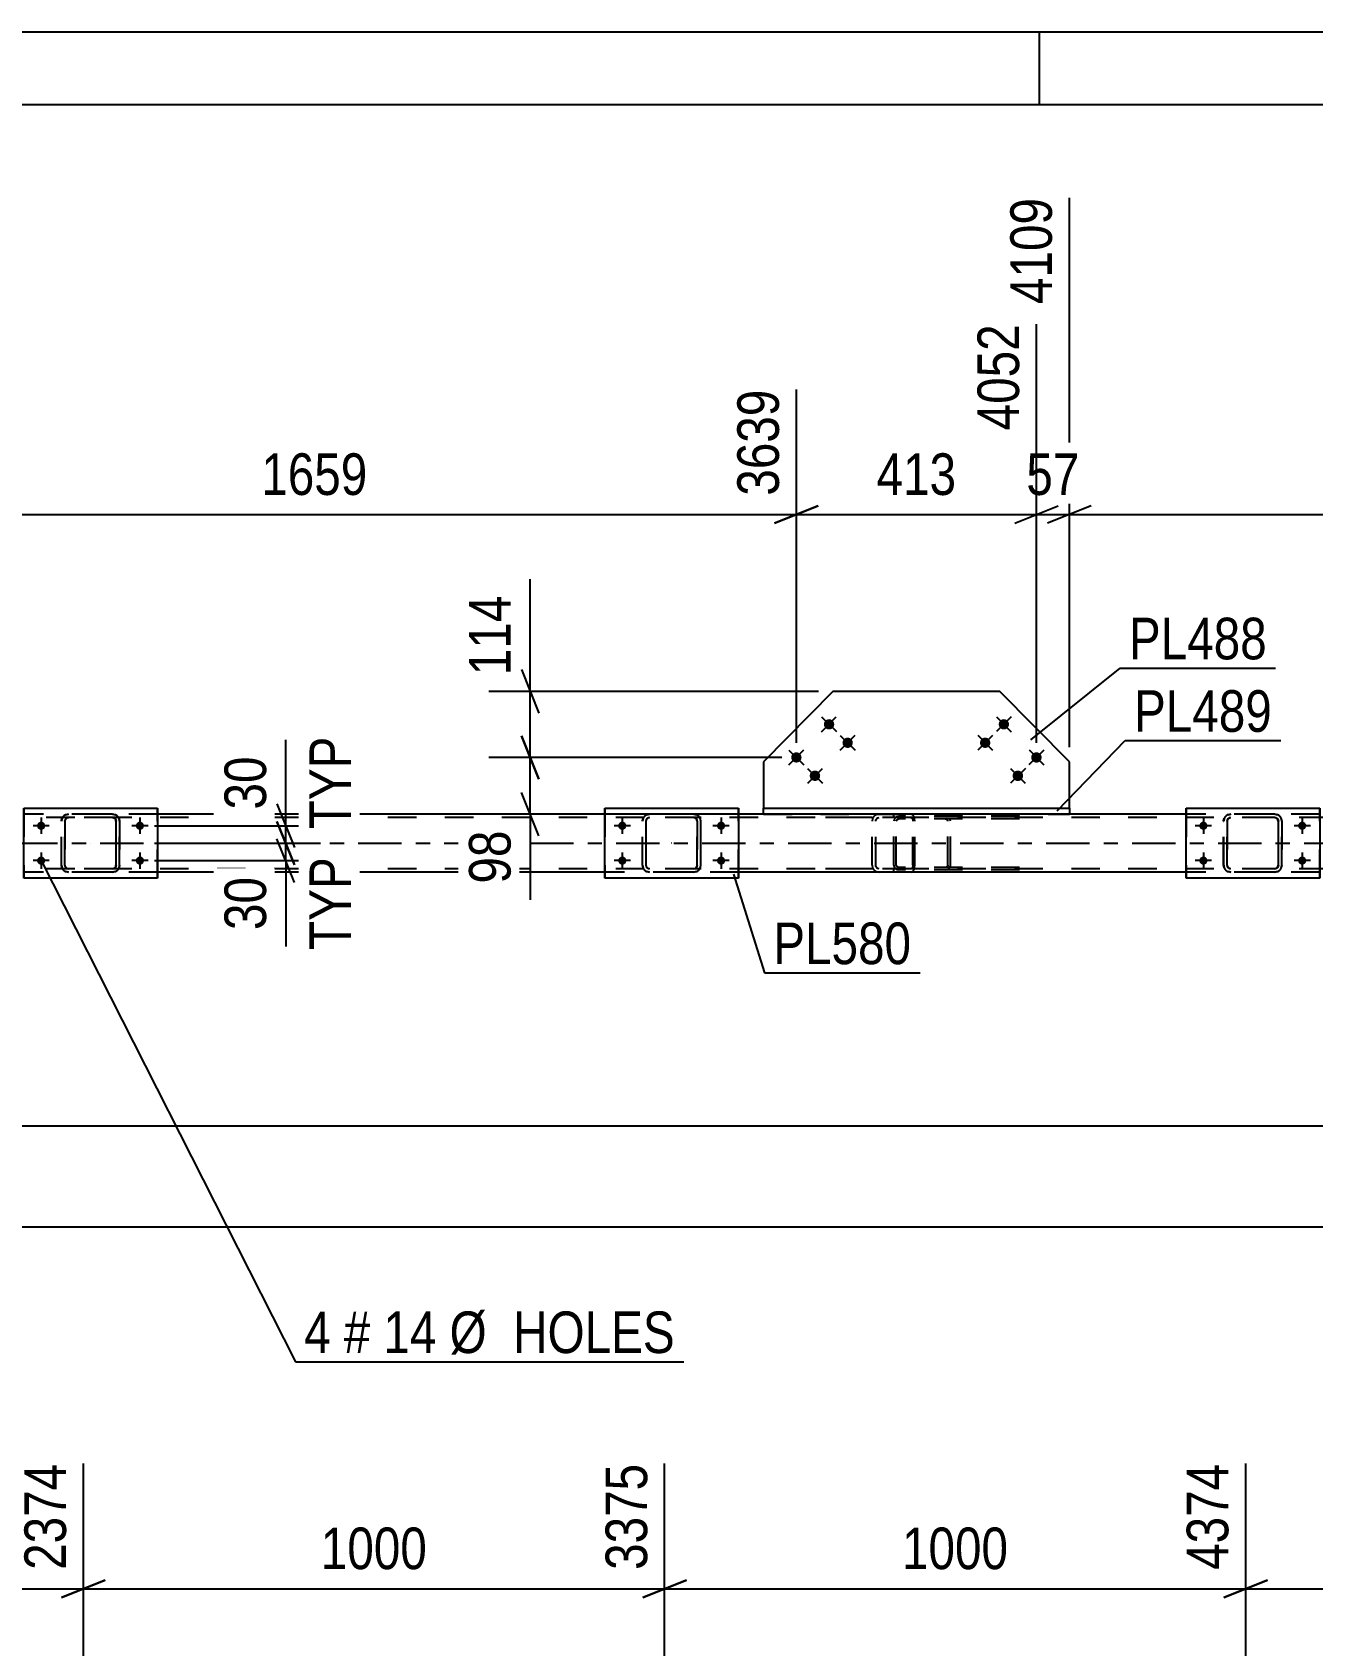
# Model space of a CAD drawing. Header units: millimetres. Extents: x 0 to 841, y 0 to 594.
# Drawn here: x 141.7 to 229.8, y 482.9 to 594 of the extents above; entities that cross this region are included whole.
import ezdxf

# ---------------------------------------------------------------- set-up
doc = ezdxf.new("R2010")
doc.units = ezdxf.units.MM
doc.linetypes.add('DXK_LINE_DOT2', pattern=[3.9198, 1.9599, -1.9599])
doc.linetypes.add('DXK_LINE_DOT3', pattern=[5.9187, 2.979, -0.9799, 0.9799, -0.9799])
doc.styles.add('Arial Narrow', font='ARIALN.TTF', dxfattribs={"height": 0.2})

# ---------------------------------------------------------------- blocks, each defined once
blk = doc.blocks.new('Unknown-570369486-1113')
at = {"color": 5, "linetype": 'Continuous'}
for p, q in [((841, 594), (0, 594)), ((211, 589), (211, 594)), ((836, 589), (5, 589))]:
    blk.add_line(p, q, dxfattribs=at)
blk = doc.blocks.new('Part-570369486-4470 - 4387')
at = {"color": 7, "linetype": 'DXK_LINE_DOT2'}
for p, q in [((183.97, 540.12), (184.15, 540.16)), ((184.16, 540.16), (183.97, 540.12)), ((183.97, 540.12), (183.97, 540.12)), ((187.2, 540.16), (184.15, 540.16)), ((187.19, 540.16), (187.38, 540.12)), ((187.38, 540.12), (187.2, 540.16)), ((183.67, 539.69), (183.71, 539.86)), ((183.67, 539.68), (183.67, 539.69)), ((183.67, 539.68), (183.68, 539.68)), ((183.67, 536.64), (183.67, 539.68)), ((183.71, 539.86), (183.68, 539.68)), ((183.68, 536.64), (183.68, 539.68)), ((183.93, 539.77), (183.91, 539.68)), ((183.92, 539.68), (183.91, 539.68)), ((183.91, 539.68), (183.91, 536.64)), ((183.92, 539.68), (183.94, 539.77)), ((183.92, 536.64), (183.92, 539.68)), ((183.98, 539.85), (183.93, 539.77)), ((183.94, 539.77), (183.99, 539.85)), ((184.06, 539.9), (183.98, 539.85)), ((183.99, 539.85), (184.07, 539.9)), ((184.15, 539.92), (184.06, 539.9)), ((184.07, 539.9), (184.16, 539.92)), ((187.2, 539.92), (184.15, 539.92)), ((187.28, 539.9), (187.19, 539.92)), ((187.2, 539.92), (187.29, 539.9)), ((187.28, 539.9), (187.29, 539.9)), ((187.36, 539.85), (187.28, 539.9)), ((187.29, 539.9), (187.37, 539.85)), ((187.41, 539.77), (187.36, 539.85)), ((187.37, 539.85), (187.42, 539.77)), ((187.43, 539.7), (187.41, 539.77)), ((187.42, 539.77), (187.44, 539.68)), ((187.43, 539.68), (187.43, 539.7)), ((187.44, 539.68), (187.43, 539.68)), ((187.43, 539.68), (187.43, 536.64)), ((187.44, 536.64), (187.44, 539.68)), ((187.64, 539.86), (187.67, 539.68)), ((187.68, 539.68), (187.64, 539.86)), ((187.68, 539.68), (187.67, 539.68)), ((187.67, 539.68), (187.67, 536.64)), ((187.68, 536.64), (187.68, 539.68)), ((183.68, 536.64), (183.67, 536.64)), ((183.71, 536.46), (183.67, 536.64)), ((183.68, 536.64), (183.71, 536.46)), ((183.91, 536.64), (183.92, 536.64)), ((183.91, 536.64), (183.93, 536.55)), ((183.94, 536.55), (183.92, 536.64)), ((187.41, 536.55), (187.43, 536.64)), ((187.44, 536.64), (187.42, 536.55)), ((187.43, 536.64), (187.44, 536.64)), ((187.67, 536.64), (187.64, 536.46)), ((187.64, 536.46), (187.68, 536.64)), ((187.67, 536.64), (187.68, 536.64)), ((183.93, 536.55), (183.98, 536.47)), ((183.99, 536.47), (183.94, 536.55)), ((183.97, 536.2), (183.97, 536.2)), ((184.15, 536.16), (183.97, 536.2)), ((183.97, 536.2), (184.16, 536.16)), ((183.98, 536.47), (184.06, 536.42)), ((184.07, 536.42), (183.99, 536.47)), ((184.06, 536.42), (184.15, 536.4)), ((184.16, 536.4), (184.07, 536.42)), ((187.2, 536.4), (184.15, 536.4)), ((187.2, 536.16), (184.15, 536.16)), ((187.19, 536.4), (187.28, 536.42)), ((187.38, 536.2), (187.19, 536.16)), ((187.29, 536.42), (187.2, 536.4)), ((187.2, 536.16), (187.38, 536.2)), ((187.28, 536.42), (187.36, 536.47)), ((187.28, 536.42), (187.29, 536.42)), ((187.37, 536.47), (187.29, 536.42)), ((187.36, 536.47), (187.41, 536.55)), ((187.42, 536.55), (187.37, 536.47))]:
    blk.add_line(p, q, dxfattribs=at)
at = {"color": 7, "linetype": 'DXK_LINE_DOT3'}
blk.add_line((185.68, 538.16), (185.67, 538.16), dxfattribs=at)
at = {"color": 7, "linetype": 'DXK_LINE_DOT2'}
for centre, start, end in [((184.15, 539.68), 112.5, 157.5), ((184.16, 539.68), 112.5, 157.5), ((187.19, 539.68), 22.5, 67.5), ((187.2, 539.68), 22.5, 67.5), ((184.15, 536.64), 202.5, 247.5), ((184.16, 536.64), 202.5, 247.5), ((187.19, 536.64), 292.5, 337.5), ((187.2, 536.64), 292.5, 337.5)]:
    blk.add_arc(centre, 0.48, start, end, dxfattribs=at)
blk = doc.blocks.new('Part-570369486-4406 - 4387')
at = {"color": 7, "linetype": 'DXK_LINE_DOT2'}
for p, q in [((150.28, 540.16), (141.08, 540.16)), ((190.28, 540.16), (181.08, 540.16)), ((213.05, 540.16), (192, 540.16)), ((230.28, 540.16), (221.08, 540.16)), ((760, 539.92), (93.08, 539.92)), ((760, 536.4), (93.08, 536.4)), ((150.28, 536.16), (141.08, 536.16)), ((190.28, 536.16), (181.08, 536.16)), ((230.28, 536.16), (221.08, 536.16))]:
    blk.add_line(p, q, dxfattribs=at)
at = {"color": 2, "linetype": 'Continuous'}
for p, q in [((181.08, 540.16), (150.28, 540.16)), ((192, 540.16), (190.28, 540.16)), ((221.08, 540.16), (213.05, 540.16)), ((181.08, 536.16), (150.28, 536.16)), ((221.08, 536.16), (190.28, 536.16))]:
    blk.add_line(p, q, dxfattribs=at)
at = {"color": 7, "linetype": 'DXK_LINE_DOT3'}
blk.add_line((93.08, 538.16), (760, 538.16), dxfattribs=at)
blk = doc.blocks.new('Part-570369486-4441 - 4387')
at = {"color": 2, "linetype": 'Continuous'}
for p, q in [((221.08, 535.76), (221.08, 540.56)), ((221.08, 540.56), (221.08, 540.56)), ((221.08, 540.56), (230.28, 540.56)), ((230.28, 540.56), (230.28, 535.76)), ((221.08, 535.76), (221.08, 535.76)), ((230.28, 535.76), (221.08, 535.76))]:
    blk.add_line(p, q, dxfattribs=at)
at = {"color": 7, "linetype": 'DXK_LINE_DOT2'}
for p, q in [((221.08, 540.56), (221.08, 535.76)), ((221.08, 540.56), (221.08, 540.56)), ((230.28, 535.76), (230.28, 540.56)), ((221.08, 535.76), (221.08, 535.76))]:
    blk.add_line(p, q, dxfattribs=at)
blk = doc.blocks.new('Part-570369486-4442 - 4387')
at = {"color": 7, "linetype": 'DXK_LINE_DOT2'}
for p, q in [((223.97, 540.12), (224.15, 540.16)), ((224.16, 540.16), (223.97, 540.12)), ((223.97, 540.12), (223.97, 540.12)), ((227.2, 540.16), (224.15, 540.16)), ((227.19, 540.16), (227.38, 540.12)), ((227.38, 540.12), (227.2, 540.16)), ((223.67, 539.69), (223.71, 539.86)), ((223.67, 539.68), (223.67, 539.69)), ((223.67, 539.68), (223.68, 539.68)), ((223.67, 536.64), (223.67, 539.68)), ((223.71, 539.86), (223.68, 539.68)), ((223.68, 536.64), (223.68, 539.68)), ((223.93, 539.77), (223.91, 539.68)), ((223.92, 539.68), (223.91, 539.68)), ((223.91, 539.68), (223.91, 536.64)), ((223.92, 539.68), (223.94, 539.77)), ((223.92, 536.64), (223.92, 539.68)), ((223.98, 539.85), (223.93, 539.77)), ((223.94, 539.77), (223.99, 539.85)), ((224.06, 539.9), (223.98, 539.85)), ((223.99, 539.85), (224.07, 539.9)), ((224.15, 539.92), (224.06, 539.9)), ((224.07, 539.9), (224.16, 539.92)), ((227.2, 539.92), (224.15, 539.92)), ((227.28, 539.9), (227.19, 539.92)), ((227.2, 539.92), (227.29, 539.9)), ((227.28, 539.9), (227.29, 539.9)), ((227.36, 539.85), (227.28, 539.9)), ((227.29, 539.9), (227.37, 539.85)), ((227.41, 539.77), (227.36, 539.85)), ((227.37, 539.85), (227.42, 539.77)), ((227.43, 539.7), (227.41, 539.77)), ((227.42, 539.77), (227.44, 539.68)), ((227.43, 539.68), (227.43, 539.7)), ((227.44, 539.68), (227.43, 539.68)), ((227.43, 539.68), (227.43, 536.64)), ((227.44, 536.64), (227.44, 539.68)), ((227.63, 539.86), (227.67, 539.68)), ((227.68, 539.68), (227.64, 539.86)), ((227.68, 539.68), (227.67, 539.68)), ((227.67, 539.68), (227.67, 536.64)), ((227.68, 536.64), (227.68, 539.68)), ((223.68, 536.64), (223.67, 536.64)), ((223.71, 536.46), (223.67, 536.64)), ((223.68, 536.64), (223.71, 536.46)), ((223.91, 536.64), (223.92, 536.64)), ((223.91, 536.64), (223.93, 536.55)), ((223.94, 536.55), (223.92, 536.64)), ((227.41, 536.55), (227.43, 536.64)), ((227.44, 536.64), (227.42, 536.55)), ((227.43, 536.64), (227.44, 536.64)), ((227.67, 536.64), (227.63, 536.46)), ((227.64, 536.46), (227.68, 536.64)), ((227.67, 536.64), (227.68, 536.64)), ((223.93, 536.55), (223.98, 536.47)), ((223.99, 536.47), (223.94, 536.55)), ((223.97, 536.2), (223.97, 536.2)), ((224.15, 536.16), (223.97, 536.2)), ((223.97, 536.2), (224.16, 536.16)), ((223.98, 536.47), (224.06, 536.42)), ((224.07, 536.42), (223.99, 536.47)), ((224.06, 536.42), (224.15, 536.4)), ((224.16, 536.4), (224.07, 536.42)), ((227.2, 536.4), (224.15, 536.4)), ((227.2, 536.16), (224.15, 536.16)), ((227.19, 536.4), (227.28, 536.42)), ((227.38, 536.2), (227.19, 536.16)), ((227.29, 536.42), (227.2, 536.4)), ((227.2, 536.16), (227.38, 536.2)), ((227.28, 536.42), (227.36, 536.47)), ((227.28, 536.42), (227.29, 536.42)), ((227.37, 536.47), (227.29, 536.42)), ((227.36, 536.47), (227.41, 536.55)), ((227.42, 536.55), (227.37, 536.47))]:
    blk.add_line(p, q, dxfattribs=at)
at = {"color": 7, "linetype": 'DXK_LINE_DOT3'}
blk.add_line((225.68, 538.16), (225.67, 538.16), dxfattribs=at)
at = {"color": 7, "linetype": 'DXK_LINE_DOT2'}
for centre, start, end in [((224.15, 539.68), 112.5, 157.5), ((224.16, 539.68), 112.5, 157.5), ((227.19, 539.68), 22.5, 67.5), ((227.2, 539.68), 22.5, 67.5), ((224.15, 536.64), 202.5, 247.5), ((224.16, 536.64), 202.5, 247.5), ((227.19, 536.64), 292.5, 337.5), ((227.2, 536.64), 292.5, 337.5)]:
    blk.add_arc(centre, 0.48, start, end, dxfattribs=at)
blk = doc.blocks.new('Part-570369486-4447 - 4387')
at = {"color": 2, "linetype": 'Continuous'}
for p, q in [((141.08, 535.76), (141.08, 540.56)), ((141.08, 540.56), (141.08, 540.56)), ((141.08, 540.56), (150.28, 540.56)), ((150.28, 540.56), (150.28, 535.76)), ((141.08, 535.76), (141.08, 535.76)), ((150.28, 535.76), (141.08, 535.76))]:
    blk.add_line(p, q, dxfattribs=at)
at = {"color": 7, "linetype": 'DXK_LINE_DOT2'}
for p, q in [((141.08, 540.56), (141.08, 535.76)), ((141.08, 540.56), (141.08, 540.56)), ((150.28, 535.76), (150.28, 540.56)), ((141.08, 535.76), (141.08, 535.76))]:
    blk.add_line(p, q, dxfattribs=at)
blk = doc.blocks.new('Part-570369486-4448 - 4387')
at = {"color": 7, "linetype": 'DXK_LINE_DOT2'}
for p, q in [((143.97, 540.12), (144.15, 540.16)), ((144.16, 540.16), (143.97, 540.12)), ((143.97, 540.12), (143.97, 540.12)), ((147.2, 540.16), (144.15, 540.16)), ((147.19, 540.16), (147.38, 540.12)), ((147.38, 540.12), (147.2, 540.16)), ((143.67, 539.68), (143.68, 539.7)), ((143.67, 539.68), (143.68, 539.68)), ((143.67, 536.64), (143.67, 539.68)), ((143.68, 539.7), (143.71, 539.86)), ((143.72, 539.86), (143.68, 539.68)), ((143.68, 536.64), (143.68, 539.68)), ((143.93, 539.77), (143.91, 539.68)), ((143.92, 539.68), (143.91, 539.68)), ((143.91, 539.68), (143.91, 536.64)), ((143.92, 539.68), (143.94, 539.77)), ((143.92, 536.64), (143.92, 539.68)), ((143.98, 539.85), (143.93, 539.77)), ((143.94, 539.77), (143.99, 539.85)), ((144.06, 539.9), (143.98, 539.85)), ((143.99, 539.85), (144.07, 539.9)), ((144.15, 539.92), (144.06, 539.9)), ((144.07, 539.9), (144.16, 539.92)), ((147.2, 539.92), (144.15, 539.92)), ((147.28, 539.9), (147.19, 539.92)), ((147.2, 539.92), (147.29, 539.9)), ((147.28, 539.9), (147.29, 539.9)), ((147.36, 539.85), (147.28, 539.9)), ((147.29, 539.9), (147.37, 539.85)), ((147.41, 539.77), (147.36, 539.85)), ((147.37, 539.85), (147.42, 539.77)), ((147.43, 539.71), (147.41, 539.77)), ((147.42, 539.77), (147.44, 539.68)), ((147.43, 539.68), (147.43, 539.71)), ((147.44, 539.68), (147.43, 539.68)), ((147.43, 539.68), (147.43, 536.64)), ((147.44, 536.64), (147.44, 539.68)), ((147.64, 539.86), (147.67, 539.68)), ((147.68, 539.68), (147.64, 539.86)), ((147.68, 539.68), (147.67, 539.68)), ((147.67, 539.68), (147.67, 536.64)), ((147.68, 536.64), (147.68, 539.68)), ((143.68, 536.64), (143.67, 536.64)), ((143.71, 536.46), (143.67, 536.64)), ((143.68, 536.64), (143.72, 536.46)), ((143.91, 536.64), (143.92, 536.64)), ((143.91, 536.64), (143.93, 536.55)), ((143.94, 536.55), (143.92, 536.64)), ((147.41, 536.55), (147.43, 536.64)), ((147.44, 536.64), (147.42, 536.55)), ((147.43, 536.64), (147.44, 536.64)), ((147.67, 536.64), (147.64, 536.46)), ((147.64, 536.46), (147.68, 536.64)), ((147.67, 536.64), (147.68, 536.64)), ((143.93, 536.55), (143.98, 536.47)), ((143.99, 536.47), (143.94, 536.55)), ((143.97, 536.2), (143.97, 536.2)), ((144.15, 536.16), (143.97, 536.2)), ((143.97, 536.2), (144.16, 536.16)), ((143.98, 536.47), (144.06, 536.42)), ((144.07, 536.42), (143.99, 536.47)), ((144.06, 536.42), (144.15, 536.4)), ((144.16, 536.4), (144.07, 536.42)), ((147.2, 536.4), (144.15, 536.4)), ((147.2, 536.16), (144.15, 536.16)), ((147.19, 536.4), (147.28, 536.42)), ((147.38, 536.2), (147.19, 536.16)), ((147.29, 536.42), (147.2, 536.4)), ((147.2, 536.16), (147.38, 536.2)), ((147.28, 536.42), (147.36, 536.47)), ((147.28, 536.42), (147.29, 536.42)), ((147.37, 536.47), (147.29, 536.42)), ((147.36, 536.47), (147.41, 536.55)), ((147.42, 536.55), (147.37, 536.47))]:
    blk.add_line(p, q, dxfattribs=at)
at = {"color": 7, "linetype": 'DXK_LINE_DOT3'}
blk.add_line((145.68, 538.16), (145.67, 538.16), dxfattribs=at)
at = {"color": 7, "linetype": 'DXK_LINE_DOT2'}
for centre, start, end in [((144.15, 539.68), 112.5, 157.5), ((144.16, 539.68), 112.5, 157.5), ((147.19, 539.68), 22.5, 67.5), ((147.2, 539.68), 22.5, 67.5), ((144.15, 536.64), 202.5, 247.5), ((144.16, 536.64), 202.5, 247.5), ((147.19, 536.64), 292.5, 337.5), ((147.2, 536.64), 292.5, 337.5)]:
    blk.add_arc(centre, 0.48, start, end, dxfattribs=at)
blk = doc.blocks.new('Part-570369486-4469 - 4387')
at = {"color": 2, "linetype": 'Continuous'}
for p, q in [((181.08, 535.76), (181.08, 540.56)), ((181.08, 540.56), (181.08, 540.56)), ((181.08, 540.56), (190.28, 540.56)), ((190.28, 540.56), (190.28, 535.76)), ((181.08, 535.76), (181.08, 535.76)), ((190.28, 535.76), (181.08, 535.76))]:
    blk.add_line(p, q, dxfattribs=at)
at = {"color": 7, "linetype": 'DXK_LINE_DOT2'}
for p, q in [((181.08, 540.56), (181.08, 535.76)), ((181.08, 540.56), (181.08, 540.56)), ((190.28, 535.76), (190.28, 540.56)), ((181.08, 535.76), (181.08, 535.76))]:
    blk.add_line(p, q, dxfattribs=at)
blk = doc.blocks.new('Part-570369486-4611 - 4387')
at = {"color": 2, "linetype": 'Continuous'}
for p, q in [((196.78, 548.61), (192, 543.77)), ((208.27, 548.61), (196.78, 548.61)), ((213.05, 543.77), (208.27, 548.61)), ((192, 543.77), (192, 540.56)), ((213.05, 540.56), (213.05, 543.77))]:
    blk.add_line(p, q, dxfattribs=at)
at = {"color": 7, "linetype": 'DXK_LINE_DOT2'}
blk.add_line((192, 540.56), (213.05, 540.56), dxfattribs=at)
blk = doc.blocks.new('Part-570369486-4713 - 4387')
at = {"color": 7, "linetype": 'DXK_LINE_DOT2'}
for p, q in [((202.15, 540.16), (195.6, 540.16)), ((199.97, 540.16), (199.78, 540.12)), ((200.97, 539.92), (200.97, 540.16)), ((202.25, 540.12), (202.15, 540.16)), ((202.34, 540.02), (202.25, 540.12)), ((202.4, 539.86), (202.34, 540.02)), ((202.15, 539.92), (195.6, 539.92)), ((199.5, 539.85), (199.47, 539.68)), ((199.47, 536.64), (199.47, 539.68)), ((199.51, 539.86), (199.5, 539.85)), ((199.72, 539.68), (199.74, 539.77)), ((199.72, 536.64), (199.72, 539.68)), ((199.74, 539.77), (199.79, 539.85)), ((199.79, 539.85), (199.87, 539.9)), ((199.87, 539.9), (199.97, 539.92)), ((202.15, 539.92), (202.2, 539.9)), ((202.2, 539.9), (202.24, 539.85)), ((202.24, 539.85), (202.27, 539.77)), ((202.27, 539.77), (202.28, 539.68)), ((202.28, 536.64), (202.28, 539.68)), ((202.42, 539.68), (202.4, 539.86)), ((202.42, 536.64), (202.42, 539.68)), ((199.47, 536.64), (199.51, 536.46)), ((199.74, 536.55), (199.72, 536.64)), ((202.28, 536.64), (202.27, 536.55)), ((202.4, 536.46), (202.42, 536.64)), ((202.15, 536.4), (195.6, 536.4)), ((202.15, 536.16), (195.6, 536.16)), ((199.79, 536.47), (199.74, 536.55)), ((199.78, 536.2), (199.97, 536.16)), ((199.87, 536.42), (199.79, 536.47)), ((199.97, 536.4), (199.87, 536.42)), ((200.97, 536.16), (200.97, 536.4)), ((202.2, 536.42), (202.15, 536.4)), ((202.15, 536.16), (202.25, 536.2)), ((202.24, 536.47), (202.2, 536.42)), ((202.27, 536.55), (202.24, 536.47)), ((202.25, 536.2), (202.34, 536.3)), ((202.34, 536.3), (202.4, 536.46))]:
    blk.add_line(p, q, dxfattribs=at)
for centre, start, end in [((199.96, 539.67), 111.1942, 156.1507), ((199.96, 536.66), 203.8493, 248.8058)]:
    blk.add_arc(centre, 0.492, start, end, dxfattribs=at)
blk = doc.blocks.new('Part-570369486-4561 - 4387')
at = {"color": 2, "linetype": 'Continuous'}
for p, q in [((192, 540.16), (192, 540.56)), ((192, 540.56), (213.05, 540.56)), ((192, 540.16), (192, 540.16)), ((213.05, 540.16), (192, 540.16)), ((213.05, 540.56), (213.05, 540.16)), ((213.05, 540.16), (213.05, 540.16))]:
    blk.add_line(p, q, dxfattribs=at)
at = {"color": 7, "linetype": 'DXK_LINE_DOT2'}
for p, q in [((192, 540.56), (213.05, 540.56)), ((192, 540.16), (213.05, 540.16))]:
    blk.add_line(p, q, dxfattribs=at)
blk = doc.blocks.new('Bolt-570369486-4588 - 4387')
at = {"linetype": 'Continuous'}
for points in [[(182, 539.36), (182, 539.42), (182.02, 539.47), (182.05, 539.52), (182.09, 539.57), (182.14, 539.6), (182.19, 539.63), (182.25, 539.64), (182.31, 539.64), (182.37, 539.63), (182.42, 539.6), (182.47, 539.57), (182.51, 539.52), (182.53, 539.47), (182.55, 539.42), (182.56, 539.36), (182.55, 539.3), (182.53, 539.25), (182.51, 539.19), (182.47, 539.15), (182.42, 539.12), (182.37, 539.09), (182.31, 539.08), (182.25, 539.08), (182.19, 539.09), (182.14, 539.12), (182.09, 539.15), (182.05, 539.19), (182.02, 539.25), (182, 539.3)], [(188.8, 539.36), (188.8, 539.42), (188.82, 539.47), (188.85, 539.52), (188.89, 539.57), (188.94, 539.6), (188.99, 539.63), (189.05, 539.64), (189.11, 539.64), (189.17, 539.63), (189.22, 539.6), (189.27, 539.57), (189.31, 539.52), (189.33, 539.47), (189.35, 539.42), (189.36, 539.36), (189.35, 539.3), (189.33, 539.25), (189.31, 539.19), (189.27, 539.15), (189.22, 539.12), (189.17, 539.09), (189.11, 539.08), (189.05, 539.08), (188.99, 539.09), (188.94, 539.12), (188.89, 539.15), (188.85, 539.19), (188.82, 539.25), (188.8, 539.3)], [(182, 536.96), (182, 537.02), (182.02, 537.07), (182.05, 537.12), (182.09, 537.17), (182.14, 537.2), (182.19, 537.23), (182.25, 537.24), (182.31, 537.24), (182.37, 537.23), (182.42, 537.2), (182.47, 537.17), (182.51, 537.12), (182.53, 537.07), (182.55, 537.02), (182.56, 536.96), (182.55, 536.9), (182.53, 536.85), (182.51, 536.79), (182.47, 536.75), (182.42, 536.72), (182.37, 536.69), (182.31, 536.68), (182.25, 536.68), (182.19, 536.69), (182.14, 536.72), (182.09, 536.75), (182.05, 536.79), (182.02, 536.85), (182, 536.9)], [(188.8, 536.96), (188.8, 537.02), (188.82, 537.07), (188.85, 537.12), (188.89, 537.17), (188.94, 537.2), (188.99, 537.23), (189.05, 537.24), (189.11, 537.24), (189.17, 537.23), (189.22, 537.2), (189.27, 537.17), (189.31, 537.12), (189.33, 537.07), (189.35, 537.02), (189.36, 536.96), (189.35, 536.9), (189.33, 536.85), (189.31, 536.79), (189.27, 536.75), (189.22, 536.72), (189.17, 536.69), (189.11, 536.68), (189.05, 536.68), (188.99, 536.69), (188.94, 536.72), (188.89, 536.75), (188.85, 536.79), (188.82, 536.85), (188.8, 536.9)]]:
    blk.add_hatch(color=1, dxfattribs=at).paths.add_polyline_path(points)
at = {"color": 1, "linetype": 'Continuous'}
for p, q in [((182.84, 539.36), (181.72, 539.36)), ((182.28, 539.92), (182.28, 538.8)), ((189.64, 539.36), (188.52, 539.36)), ((189.08, 539.92), (189.08, 538.8)), ((182.84, 536.96), (181.72, 536.96)), ((182.28, 537.52), (182.28, 536.4)), ((189.64, 536.96), (188.52, 536.96)), ((189.08, 537.52), (189.08, 536.4))]:
    blk.add_line(p, q, dxfattribs=at)
blk = doc.blocks.new('Bolt-570369486-4631 - 4387')
at = {"linetype": 'Continuous'}
for points in [[(196.76, 546.6, -1), (196.26, 546.09, -1)], [(194.51, 544.32, -1), (194.01, 543.81, -1)], [(198.04, 545.33, -1), (197.54, 544.82, -1)], [(195.79, 543.06, -1), (195.29, 542.54, -1)]]:
    blk.add_hatch(color=1, dxfattribs=at).paths.add_polyline_path(points)
at = {"color": 1, "linetype": 'Continuous'}
for p, q in [((196, 546.85), (197.02, 545.84)), ((196, 545.83), (197.01, 546.85)), ((197.28, 544.57), (198.3, 545.59)), ((197.28, 545.58), (198.3, 544.57)), ((193.75, 543.55), (194.77, 544.58)), ((193.75, 544.57), (194.77, 543.56)), ((195.03, 543.31), (196.05, 542.29)), ((195.04, 542.29), (196.05, 543.31))]:
    blk.add_line(p, q, dxfattribs=at)
blk = doc.blocks.new('Bolt-570369486-4632 - 4387')
at = {"linetype": 'Continuous'}
for points in [[(142, 539.36), (142, 539.42), (142.02, 539.47), (142.05, 539.52), (142.09, 539.57), (142.14, 539.6), (142.19, 539.63), (142.25, 539.64), (142.31, 539.64), (142.37, 539.63), (142.42, 539.6), (142.47, 539.57), (142.51, 539.52), (142.53, 539.47), (142.55, 539.42), (142.56, 539.36), (142.55, 539.3), (142.53, 539.25), (142.51, 539.19), (142.47, 539.15), (142.42, 539.12), (142.37, 539.09), (142.31, 539.08), (142.25, 539.08), (142.19, 539.09), (142.14, 539.12), (142.09, 539.15), (142.05, 539.19), (142.02, 539.25), (142, 539.3)], [(148.8, 539.36), (148.8, 539.42), (148.82, 539.47), (148.85, 539.52), (148.89, 539.57), (148.94, 539.6), (148.99, 539.63), (149.05, 539.64), (149.11, 539.64), (149.17, 539.63), (149.22, 539.6), (149.27, 539.57), (149.31, 539.52), (149.33, 539.47), (149.35, 539.42), (149.36, 539.36), (149.35, 539.3), (149.33, 539.25), (149.31, 539.19), (149.27, 539.15), (149.22, 539.12), (149.17, 539.09), (149.11, 539.08), (149.05, 539.08), (148.99, 539.09), (148.94, 539.12), (148.89, 539.15), (148.85, 539.19), (148.82, 539.25), (148.8, 539.3)], [(142, 536.96), (142, 537.02), (142.02, 537.07), (142.05, 537.12), (142.09, 537.17), (142.14, 537.2), (142.19, 537.23), (142.25, 537.24), (142.31, 537.24), (142.37, 537.23), (142.42, 537.2), (142.47, 537.17), (142.51, 537.12), (142.53, 537.07), (142.55, 537.02), (142.56, 536.96), (142.55, 536.9), (142.53, 536.85), (142.51, 536.79), (142.47, 536.75), (142.42, 536.72), (142.37, 536.69), (142.31, 536.68), (142.25, 536.68), (142.19, 536.69), (142.14, 536.72), (142.09, 536.75), (142.05, 536.79), (142.02, 536.85), (142, 536.9)], [(148.8, 536.96), (148.8, 537.02), (148.82, 537.07), (148.85, 537.12), (148.89, 537.17), (148.94, 537.2), (148.99, 537.23), (149.05, 537.24), (149.11, 537.24), (149.17, 537.23), (149.22, 537.2), (149.27, 537.17), (149.31, 537.12), (149.33, 537.07), (149.35, 537.02), (149.36, 536.96), (149.35, 536.9), (149.33, 536.85), (149.31, 536.79), (149.27, 536.75), (149.22, 536.72), (149.17, 536.69), (149.11, 536.68), (149.05, 536.68), (148.99, 536.69), (148.94, 536.72), (148.89, 536.75), (148.85, 536.79), (148.82, 536.85), (148.8, 536.9)]]:
    blk.add_hatch(color=1, dxfattribs=at).paths.add_polyline_path(points)
at = {"color": 1, "linetype": 'Continuous'}
for p, q in [((142.84, 539.36), (141.72, 539.36)), ((142.28, 539.92), (142.28, 538.8)), ((149.64, 539.36), (148.52, 539.36)), ((149.08, 539.92), (149.08, 538.8)), ((142.84, 536.96), (141.72, 536.96)), ((142.28, 537.52), (142.28, 536.4)), ((149.64, 536.96), (148.52, 536.96)), ((149.08, 537.52), (149.08, 536.4))]:
    blk.add_line(p, q, dxfattribs=at)
blk = doc.blocks.new('Bolt-570369486-4656 - 4387')
at = {"linetype": 'Continuous'}
for points in [[(208.79, 546.09, -1), (208.29, 546.6, -1)], [(207.51, 544.82, -1), (207, 545.33, -1)], [(211.04, 543.81, -1), (210.53, 544.32, -1)], [(209.76, 542.54, -1), (209.25, 543.06, -1)]]:
    blk.add_hatch(color=1, dxfattribs=at).paths.add_polyline_path(points)
at = {"color": 1, "linetype": 'Continuous'}
for p, q in [((209.05, 546.85), (208.03, 545.84)), ((208.03, 546.85), (209.04, 545.83)), ((206.75, 545.59), (207.76, 544.57)), ((207.77, 545.58), (206.75, 544.57)), ((211.3, 544.57), (210.27, 543.56)), ((210.28, 544.58), (211.29, 543.55)), ((210.02, 543.31), (208.99, 542.29)), ((209, 543.31), (210.01, 542.29))]:
    blk.add_line(p, q, dxfattribs=at)
blk = doc.blocks.new('Bolt-570369486-4657 - 4387')
at = {"linetype": 'Continuous'}
for points in [[(222, 539.36), (222, 539.42), (222.02, 539.47), (222.05, 539.52), (222.09, 539.57), (222.14, 539.6), (222.19, 539.63), (222.25, 539.64), (222.31, 539.64), (222.36, 539.63), (222.42, 539.6), (222.47, 539.57), (222.5, 539.52), (222.53, 539.47), (222.55, 539.42), (222.56, 539.36), (222.55, 539.3), (222.53, 539.25), (222.5, 539.19), (222.47, 539.15), (222.42, 539.12), (222.36, 539.09), (222.31, 539.08), (222.25, 539.08), (222.19, 539.09), (222.14, 539.12), (222.09, 539.15), (222.05, 539.19), (222.02, 539.25), (222, 539.3)], [(228.8, 539.36), (228.8, 539.42), (228.82, 539.47), (228.85, 539.52), (228.89, 539.57), (228.94, 539.6), (228.99, 539.63), (229.05, 539.64), (229.11, 539.64), (229.16, 539.63), (229.22, 539.6), (229.27, 539.57), (229.3, 539.52), (229.33, 539.47), (229.35, 539.42), (229.36, 539.36), (229.35, 539.3), (229.33, 539.25), (229.3, 539.19), (229.27, 539.15), (229.22, 539.12), (229.16, 539.09), (229.11, 539.08), (229.05, 539.08), (228.99, 539.09), (228.94, 539.12), (228.89, 539.15), (228.85, 539.19), (228.82, 539.25), (228.8, 539.3)], [(222, 536.96), (222, 537.02), (222.02, 537.07), (222.05, 537.12), (222.09, 537.17), (222.14, 537.2), (222.19, 537.23), (222.25, 537.24), (222.31, 537.24), (222.36, 537.23), (222.42, 537.2), (222.47, 537.17), (222.5, 537.12), (222.53, 537.07), (222.55, 537.02), (222.56, 536.96), (222.55, 536.9), (222.53, 536.85), (222.5, 536.79), (222.47, 536.75), (222.42, 536.72), (222.36, 536.69), (222.31, 536.68), (222.25, 536.68), (222.19, 536.69), (222.14, 536.72), (222.09, 536.75), (222.05, 536.79), (222.02, 536.85), (222, 536.9)], [(228.8, 536.96), (228.8, 537.02), (228.82, 537.07), (228.85, 537.12), (228.89, 537.17), (228.94, 537.2), (228.99, 537.23), (229.05, 537.24), (229.11, 537.24), (229.16, 537.23), (229.22, 537.2), (229.27, 537.17), (229.3, 537.12), (229.33, 537.07), (229.35, 537.02), (229.36, 536.96), (229.35, 536.9), (229.33, 536.85), (229.3, 536.79), (229.27, 536.75), (229.22, 536.72), (229.16, 536.69), (229.11, 536.68), (229.05, 536.68), (228.99, 536.69), (228.94, 536.72), (228.89, 536.75), (228.85, 536.79), (228.82, 536.85), (228.8, 536.9)]]:
    blk.add_hatch(color=1, dxfattribs=at).paths.add_polyline_path(points)
at = {"color": 1, "linetype": 'Continuous'}
for p, q in [((222.84, 539.36), (221.72, 539.36)), ((222.28, 539.92), (222.28, 538.8)), ((229.64, 539.36), (228.52, 539.36)), ((229.08, 539.92), (229.08, 538.8)), ((222.84, 536.96), (221.72, 536.96)), ((222.28, 537.52), (222.28, 536.4)), ((229.64, 536.96), (228.52, 536.96)), ((229.08, 537.52), (229.08, 536.4))]:
    blk.add_line(p, q, dxfattribs=at)
blk = doc.blocks.new('Part-570369486-4712 - 4387')
at = {"color": 7, "linetype": 'DXK_LINE_DOT2'}
for p, q in [((201.31, 539.99), (201.18, 539.97)), ((209.62, 539.99), (201.31, 539.99)), ((204.65, 539.97), (204.52, 539.99)), ((200.99, 539.77), (200.97, 539.67)), ((200.97, 536.65), (200.97, 539.67)), ((200.99, 539.79), (200.99, 539.77)), ((201.14, 539.68), (201.15, 539.73)), ((201.14, 539.67), (201.14, 539.68)), ((201.14, 536.65), (201.14, 539.67)), ((201.15, 539.73), (201.19, 539.78)), ((201.19, 539.78), (201.24, 539.82)), ((201.24, 539.82), (201.31, 539.83)), ((209.62, 539.83), (201.31, 539.83)), ((204.52, 539.83), (204.59, 539.82)), ((204.59, 539.82), (204.64, 539.78)), ((204.64, 539.78), (204.68, 539.73)), ((204.69, 539.68), (204.68, 539.73)), ((204.69, 539.67), (204.69, 539.68)), ((204.69, 536.65), (204.69, 539.67)), ((204.84, 539.77), (204.84, 539.79)), ((204.86, 539.67), (204.84, 539.77)), ((204.86, 536.65), (204.86, 539.67)), ((200.97, 536.65), (200.99, 536.53)), ((201.15, 536.59), (201.14, 536.65)), ((204.69, 536.65), (204.68, 536.59)), ((204.84, 536.53), (204.86, 536.65)), ((201.19, 536.54), (201.15, 536.59)), ((201.18, 536.35), (201.31, 536.33)), ((201.24, 536.5), (201.19, 536.54)), ((201.31, 536.49), (201.24, 536.5)), ((209.62, 536.49), (201.31, 536.49)), ((209.62, 536.33), (201.31, 536.33)), ((204.59, 536.5), (204.52, 536.49)), ((204.52, 536.33), (204.65, 536.35)), ((204.64, 536.54), (204.59, 536.5)), ((204.68, 536.59), (204.64, 536.54))]:
    blk.add_line(p, q, dxfattribs=at)
for centre, start, end in [((201.3, 539.66), 110.7583, 155.68), ((201.3, 536.66), 204.32, 249.2417), ((204.54, 536.66), 290.7583, 335.68)]:
    blk.add_arc(centre, 0.331, start, end, dxfattribs=at)
blk = doc.blocks.new('StraightDimension-570369486-12098 - 4387')
at = {"color": 7, "linetype": 'Continuous'}
for p, q in [((127.91, 541.56), (127.91, 582.61)), ((194.26, 545.06), (194.26, 569.41)), ((129.41, 561.39), (126.41, 560.19)), ((192.76, 560.19), (195.76, 561.39)), ((127.91, 560.79), (194.26, 560.79))]:
    blk.add_line(p, q, dxfattribs=at)
at = {"color": 0}
blk.add_wipeout([(165.34, 561.54), (165.34, 565.74), (156.83, 565.74), (156.83, 561.54)], dxfattribs=at)
at = {"color": 3, "style": 'Arial Narrow'}
blk.add_text('1659', height=2.863, dxfattribs=at).set_placement((157.43, 562.14))
at = {"color": 0, "linetype": 'Continuous'}
blk.add_wipeout([(193.66, 570.01), (189.46, 570.01), (189.46, 561.49), (193.66, 561.49)], dxfattribs=at)
at = {"color": 3, "linetype": 'Continuous', "style": 'Arial Narrow'}
blk.add_text('3639', height=2.863, rotation=90.0002, dxfattribs=at).set_placement((193.06, 562.09))
blk = doc.blocks.new('StraightDimension-570369486-5651 - 4387')
at = {"color": 7, "linetype": 'Continuous'}
blk.add_line((62.76, 511.75), (760.64, 511.75), dxfattribs=at)
blk = doc.blocks.new('StraightDimension-570369486-5148 - 4387')
at = {"color": 7, "linetype": 'Continuous'}
blk.add_line((63.4, 518.7), (760, 518.7), dxfattribs=at)
blk = doc.blocks.new('StraightDimension-570369486-27193 - 4387')
at = {"color": 7, "linetype": 'Continuous'}
for p, q in [((158.51, 539.66), (159.71, 536.66)), ((150.08, 538.16), (161.51, 538.16)), ((159.71, 535.46), (158.51, 538.46)), ((159.11, 536.96), (159.11, 538.16)), ((150.08, 536.96), (161.51, 536.96)), ((159.11, 536.96), (159.11, 531.05)), ((159.11, 536.96), (159.11, 531.05))]:
    blk.add_line(p, q, dxfattribs=at)
at = {"color": 0, "linetype": 'Continuous'}
blk.add_wipeout([(164.21, 537.8), (160.01, 537.8), (160.01, 530.21), (164.21, 530.21)], dxfattribs=at)
at = {"color": 0}
blk.add_wipeout([(158.36, 536.43), (154.16, 536.43), (154.16, 531.58), (158.36, 531.58)], dxfattribs=at)
at = {"color": 3, "linetype": 'Continuous', "style": 'Arial Narrow'}
blk.add_text('TYP', height=2.863, rotation=90.0002, dxfattribs=at).set_placement((163.61, 530.81))
at = {"color": 3, "style": 'Arial Narrow'}
blk.add_text('30', height=2.863, rotation=90.0002, dxfattribs=at).set_placement((157.76, 532.18))
blk = doc.blocks.new('StraightDimension-570369486-12095 - 4387')
at = {"color": 7, "linetype": 'Continuous'}
for p, q in [((213.05, 544.77), (213.05, 582.61)), ((279.39, 545.06), (279.39, 569.41)), ((214.55, 561.39), (211.55, 560.19)), ((277.89, 560.19), (280.89, 561.39)), ((213.05, 560.79), (279.39, 560.79))]:
    blk.add_line(p, q, dxfattribs=at)
at = {"color": 0}
blk.add_wipeout([(250.48, 561.54), (250.48, 565.74), (241.96, 565.74), (241.96, 561.54)], dxfattribs=at)
at = {"color": 3, "style": 'Arial Narrow'}
blk.add_text('1659', height=2.863, dxfattribs=at).set_placement((242.56, 562.14))
at = {"color": 0, "linetype": 'Continuous'}
blk.add_wipeout([(278.79, 570.01), (274.59, 570.01), (274.59, 561.49), (278.79, 561.49)], dxfattribs=at)
at = {"color": 3, "linetype": 'Continuous', "style": 'Arial Narrow'}
blk.add_text('5767', height=2.863, rotation=90.0002, dxfattribs=at).set_placement((278.19, 562.09))
blk = doc.blocks.new('StraightDimension-570369486-12096 - 4387')
at = {"color": 7, "linetype": 'Continuous'}
for p, q in [((213.05, 544.77), (213.05, 582.61)), ((210.79, 545.06), (210.79, 573.91)), ((209.29, 560.19), (212.29, 561.39)), ((214.55, 561.39), (211.55, 560.19)), ((210.79, 560.79), (213.05, 560.79))]:
    blk.add_line(p, q, dxfattribs=at)
at = {"color": 0, "linetype": 'Continuous'}
blk.add_wipeout([(212.45, 583.21), (208.25, 583.21), (208.25, 574.69), (212.45, 574.69)], dxfattribs=at)
at = {"color": 3, "linetype": 'Continuous', "style": 'Arial Narrow'}
blk.add_text('4109', height=2.863, rotation=90.0002, dxfattribs=at).set_placement((211.85, 575.29))
at = {"color": 0}
blk.add_wipeout([(214.34, 561.54), (214.34, 565.74), (209.49, 565.74), (209.49, 561.54)], dxfattribs=at)
at = {"color": 3, "style": 'Arial Narrow'}
blk.add_text('57', height=2.863, dxfattribs=at).set_placement((210.09, 562.14))
blk = doc.blocks.new('StraightDimension-570369486-12097 - 4387')
at = {"color": 7, "linetype": 'Continuous'}
for p, q in [((210.79, 545.06), (210.79, 573.91)), ((194.26, 545.06), (194.26, 569.41)), ((195.76, 561.39), (192.76, 560.19)), ((209.29, 560.19), (212.29, 561.39)), ((194.26, 560.79), (210.79, 560.79))]:
    blk.add_line(p, q, dxfattribs=at)
at = {"color": 0}
blk.add_wipeout([(205.87, 561.54), (205.87, 565.74), (199.18, 565.74), (199.18, 561.54)], dxfattribs=at)
at = {"color": 3, "style": 'Arial Narrow'}
blk.add_text('413', height=2.863, dxfattribs=at).set_placement((199.78, 562.14))
at = {"color": 0, "linetype": 'Continuous'}
blk.add_wipeout([(210.19, 574.51), (205.99, 574.51), (205.99, 565.99), (210.19, 565.99)], dxfattribs=at)
at = {"color": 3, "linetype": 'Continuous', "style": 'Arial Narrow'}
blk.add_text('4052', height=2.863, rotation=90.0002, dxfattribs=at).set_placement((209.59, 566.59))
blk = doc.blocks.new('StraightDimension-570369486-27192 - 4387')
at = {"color": 7, "linetype": 'Continuous'}
for p, q in [((159.11, 539.36), (159.11, 545.27)), ((159.11, 539.36), (159.11, 545.27)), ((158.51, 540.86), (159.71, 537.86)), ((150.08, 539.36), (161.51, 539.36)), ((159.71, 536.66), (158.51, 539.66)), ((159.11, 538.16), (159.11, 539.36)), ((150.08, 538.16), (161.51, 538.16))]:
    blk.add_line(p, q, dxfattribs=at)
at = {"color": 0, "linetype": 'Continuous'}
blk.add_wipeout([(164.21, 546.11), (160.01, 546.11), (160.01, 538.52), (164.21, 538.52)], dxfattribs=at)
at = {"color": 0}
blk.add_wipeout([(158.36, 544.74), (154.16, 544.74), (154.16, 539.88), (158.36, 539.88)], dxfattribs=at)
at = {"color": 3, "linetype": 'Continuous', "style": 'Arial Narrow'}
blk.add_text('TYP', height=2.863, rotation=90.0002, dxfattribs=at).set_placement((163.61, 539.12))
at = {"color": 3, "style": 'Arial Narrow'}
blk.add_text('30', height=2.863, rotation=90.0002, dxfattribs=at).set_placement((157.76, 540.48))
blk = doc.blocks.new('StraightDimension-570369486-32967 - 4387')
at = {"color": 7, "linetype": 'Continuous'}
for p, q in [((175.94, 548.61), (175.94, 556.34)), ((175.94, 548.61), (175.94, 556.34)), ((175.34, 550.11), (176.54, 547.11)), ((195.78, 548.61), (173.09, 548.61)), ((175.94, 544.06), (175.94, 548.61)), ((176.54, 542.56), (175.34, 545.56)), ((193.26, 544.06), (173.09, 544.06))]:
    blk.add_line(p, q, dxfattribs=at)
at = {"color": 0}
blk.add_wipeout([(175.19, 555.82), (170.99, 555.82), (170.99, 549.13), (175.19, 549.13)], dxfattribs=at)
at = {"color": 3, "style": 'Arial Narrow'}
blk.add_text('114', height=2.863, rotation=90.0002, dxfattribs=at).set_placement((174.59, 549.73))
blk = doc.blocks.new('StraightDimension-570369486-32968 - 4387')
at = {"color": 7, "linetype": 'Continuous'}
for p, q in [((175.34, 545.56), (176.54, 542.56)), ((193.26, 544.06), (173.09, 544.06)), ((175.94, 540.16), (175.94, 544.06)), ((176.54, 538.66), (175.34, 541.66)), ((191, 540.16), (173.09, 540.16)), ((175.94, 540.16), (175.94, 534.25)), ((175.94, 540.16), (175.94, 534.25))]:
    blk.add_line(p, q, dxfattribs=at)
at = {"color": 0}
blk.add_wipeout([(175.19, 539.64), (170.99, 539.64), (170.99, 534.78), (175.19, 534.78)], dxfattribs=at)
at = {"color": 3, "style": 'Arial Narrow'}
blk.add_text('98', height=2.863, rotation=90.0002, dxfattribs=at).set_placement((174.59, 535.38))
blk = doc.blocks.new('StraightDimension-570369486-32331 - 1691')
at = {"color": 7, "linetype": 'Continuous'}
for p, q in [((225.19, 440.37), (225.19, 495.44)), ((265.19, 440.36), (265.19, 495.44)), ((226.69, 487.42), (223.69, 486.22)), ((225.19, 486.82), (265.19, 486.82)), ((263.69, 486.22), (266.69, 487.42))]:
    blk.add_line(p, q, dxfattribs=at)
at = {"color": 0}
blk.add_wipeout([(249.44, 487.57), (249.44, 491.77), (240.93, 491.77), (240.93, 487.57)], dxfattribs=at)
at = {"color": 3, "style": 'Arial Narrow'}
blk.add_text('1000', height=2.863, dxfattribs=at).set_placement((241.53, 488.17))
at = {"color": 0, "linetype": 'Continuous'}
blk.add_wipeout([(264.59, 496.04), (260.39, 496.04), (260.39, 487.52), (264.59, 487.52)], dxfattribs=at)
at = {"color": 3, "linetype": 'Continuous', "style": 'Arial Narrow'}
blk.add_text('5374', height=2.863, rotation=90.0002, dxfattribs=at).set_placement((263.99, 488.12))
blk = doc.blocks.new('StraightDimension-570369486-32332 - 1691')
at = {"color": 7, "linetype": 'Continuous'}
for p, q in [((185.19, 447.35), (185.19, 495.44)), ((225.19, 440.37), (225.19, 495.44)), ((186.69, 487.42), (183.69, 486.22)), ((185.19, 486.82), (225.19, 486.82)), ((223.69, 486.22), (226.69, 487.42))]:
    blk.add_line(p, q, dxfattribs=at)
at = {"color": 0}
blk.add_wipeout([(209.45, 487.57), (209.45, 491.77), (200.93, 491.77), (200.93, 487.57)], dxfattribs=at)
at = {"color": 3, "style": 'Arial Narrow'}
blk.add_text('1000', height=2.863, dxfattribs=at).set_placement((201.53, 488.17))
at = {"color": 0, "linetype": 'Continuous'}
blk.add_wipeout([(224.59, 496.04), (220.39, 496.04), (220.39, 487.52), (224.59, 487.52)], dxfattribs=at)
at = {"color": 3, "linetype": 'Continuous', "style": 'Arial Narrow'}
blk.add_text('4374', height=2.863, rotation=90.0002, dxfattribs=at).set_placement((223.99, 488.12))
blk = doc.blocks.new('StraightDimension-570369486-32333 - 1691')
at = {"color": 7, "linetype": 'Continuous'}
for p, q in [((145.19, 440.37), (145.19, 495.44)), ((185.19, 447.35), (185.19, 495.44)), ((146.69, 487.42), (143.69, 486.22)), ((145.19, 486.82), (185.19, 486.82)), ((183.69, 486.22), (186.69, 487.42))]:
    blk.add_line(p, q, dxfattribs=at)
at = {"color": 0}
blk.add_wipeout([(169.45, 487.57), (169.45, 491.77), (160.93, 491.77), (160.93, 487.57)], dxfattribs=at)
at = {"color": 3, "style": 'Arial Narrow'}
blk.add_text('1000', height=2.863, dxfattribs=at).set_placement((161.53, 488.17))
at = {"color": 0, "linetype": 'Continuous'}
blk.add_wipeout([(184.59, 496.04), (180.39, 496.04), (180.39, 487.52), (184.59, 487.52)], dxfattribs=at)
at = {"color": 3, "linetype": 'Continuous', "style": 'Arial Narrow'}
blk.add_text('3375', height=2.863, rotation=90.0002, dxfattribs=at).set_placement((183.99, 488.12))
blk = doc.blocks.new('StraightDimension-570369486-32334 - 1691')
at = {"color": 7, "linetype": 'Continuous'}
for p, q in [((105.19, 447.35), (105.19, 495.44)), ((145.19, 440.37), (145.19, 495.44)), ((106.69, 487.42), (103.69, 486.22)), ((105.19, 486.82), (145.19, 486.82)), ((143.69, 486.22), (146.69, 487.42))]:
    blk.add_line(p, q, dxfattribs=at)
at = {"color": 0}
blk.add_wipeout([(129.45, 487.57), (129.45, 491.77), (120.93, 491.77), (120.93, 487.57)], dxfattribs=at)
at = {"color": 3, "style": 'Arial Narrow'}
blk.add_text('1000', height=2.863, dxfattribs=at).set_placement((121.53, 488.17))
at = {"color": 0, "linetype": 'Continuous'}
blk.add_wipeout([(144.59, 496.04), (140.39, 496.04), (140.39, 487.52), (144.59, 487.52)], dxfattribs=at)
at = {"color": 3, "linetype": 'Continuous', "style": 'Arial Narrow'}
blk.add_text('2374', height=2.863, rotation=90.0002, dxfattribs=at).set_placement((143.99, 488.12))
blk = doc.blocks.new('Mark-570369486-4465 - 4387')
at = {"color": 30, "linetype": 'Continuous'}
for p, q in [((189.93, 536.02), (192.07, 529.23)), ((192.07, 529.23), (202.78, 529.23))]:
    blk.add_line(p, q, dxfattribs=at)
at = {"color": 0}
blk.add_wipeout([(202.18, 529.83), (202.18, 532.83), (192.67, 532.83), (192.67, 529.83)], dxfattribs=at)
blk.add_wipeout([(202.18, 529.83), (202.18, 532.83), (192.67, 532.83), (192.67, 529.83)], dxfattribs=at)
at = {"color": 3, "style": 'Arial Narrow'}
blk.add_text('PL580', height=2.863, dxfattribs=at).set_placement((192.67, 529.83))
blk = doc.blocks.new('Mark-570369486-4557 - 4387')
at = {"color": 30, "linetype": 'Continuous'}
for p, q in [((212.21, 540.39), (216.9, 545.23)), ((216.9, 545.23), (227.61, 545.23))]:
    blk.add_line(p, q, dxfattribs=at)
at = {"color": 0}
blk.add_wipeout([(227.01, 545.83), (227.01, 548.83), (217.5, 548.83), (217.5, 545.83)], dxfattribs=at)
blk.add_wipeout([(227.01, 545.83), (227.01, 548.83), (217.5, 548.83), (217.5, 545.83)], dxfattribs=at)
at = {"color": 3, "style": 'Arial Narrow'}
blk.add_text('PL489', height=2.863, dxfattribs=at).set_placement((217.5, 545.83))
blk = doc.blocks.new('Mark-570369486-4607 - 4387')
at = {"color": 30, "linetype": 'Continuous'}
for p, q in [((210.41, 545.28), (216.55, 550.22)), ((216.55, 550.22), (227.25, 550.22))]:
    blk.add_line(p, q, dxfattribs=at)
at = {"color": 0}
blk.add_wipeout([(226.65, 550.82), (226.65, 553.82), (217.15, 553.82), (217.15, 550.82)], dxfattribs=at)
blk.add_wipeout([(226.65, 550.82), (226.65, 553.82), (217.15, 553.82), (217.15, 550.82)], dxfattribs=at)
at = {"color": 3, "style": 'Arial Narrow'}
blk.add_text('PL488', height=2.863, dxfattribs=at).set_placement((217.15, 550.82))
blk = doc.blocks.new('Mark-570369486-33846 - 4387')
at = {"color": 7, "linetype": 'Continuous'}
for p, q in [((142.28, 536.96), (159.78, 502.45)), ((159.78, 502.45), (186.52, 502.45))]:
    blk.add_line(p, q, dxfattribs=at)
at = {"color": 0}
for points in [[(162.21, 503.05), (162.21, 506.05), (160.38, 506.05), (160.38, 503.05)], [(164.93, 503.05), (164.93, 506.05), (163.11, 506.05), (163.11, 503.05)], [(169.49, 503.05), (169.49, 506.05), (165.83, 506.05), (165.83, 503.05)], [(185.92, 503.05), (185.92, 506.05), (170.39, 506.05), (170.39, 503.05)]]:
    blk.add_wipeout(points, dxfattribs=at)
for points in [[(162.21, 503.05), (162.21, 506.05), (160.38, 506.05), (160.38, 503.05)], [(164.93, 503.05), (164.93, 506.05), (163.11, 506.05), (163.11, 503.05)], [(169.49, 503.05), (169.49, 506.05), (165.83, 506.05), (165.83, 503.05)], [(185.92, 503.05), (185.92, 506.05), (170.39, 506.05), (170.39, 503.05)]]:
    blk.add_wipeout(points, dxfattribs=at)
at = {"color": 3, "style": 'Arial Narrow'}
for s, height, p in [('4', 2.86, (160.38, 503.05)), ('#', 2.86, (163.11, 503.05)), ('14', 2.863, (165.83, 503.05)), ('Ø  HOLES', 2.863, (170.39, 503.05))]:
    blk.add_text(s, height=height, dxfattribs=at).set_placement(p)

msp = doc.modelspace()

# ---------------------------------------------------------------- block references
for name in ['Unknown-570369486-1113', 'Part-570369486-4611 - 4387', 'Bolt-570369486-4631 - 4387', 'Bolt-570369486-4656 - 4387', 'Part-570369486-4406 - 4387', 'Part-570369486-4447 - 4387', 'Part-570369486-4448 - 4387', 'Part-570369486-4469 - 4387', 'Part-570369486-4470 - 4387', 'Part-570369486-4561 - 4387', 'Part-570369486-4713 - 4387', 'Part-570369486-4712 - 4387', 'Part-570369486-4441 - 4387', 'Part-570369486-4442 - 4387', 'Bolt-570369486-4632 - 4387', 'Bolt-570369486-4588 - 4387', 'Bolt-570369486-4657 - 4387']:
    msp.add_blockref(name, (0, 0))

# ---------------------------------------------------------------- next in the draw order: block references
for name in ['StraightDimension-570369486-12098 - 4387', 'StraightDimension-570369486-12095 - 4387', 'StraightDimension-570369486-5651 - 4387', 'StraightDimension-570369486-32331 - 1691']:
    msp.add_blockref(name, (0, 0))

# ---------------------------------------------------------------- next in the draw order: block references
for name in ['StraightDimension-570369486-12096 - 4387', 'StraightDimension-570369486-5148 - 4387', 'StraightDimension-570369486-32332 - 1691']:
    msp.add_blockref(name, (0, 0))

# ---------------------------------------------------------------- next in the draw order: block references
for name in ['StraightDimension-570369486-12097 - 4387', 'StraightDimension-570369486-27193 - 4387', 'StraightDimension-570369486-32333 - 1691']:
    msp.add_blockref(name, (0, 0))

# ---------------------------------------------------------------- next in the draw order: block references
for name in ['StraightDimension-570369486-32967 - 4387', 'Mark-570369486-4557 - 4387', 'StraightDimension-570369486-27192 - 4387', 'StraightDimension-570369486-32334 - 1691']:
    msp.add_blockref(name, (0, 0))

# ---------------------------------------------------------------- next in the draw order: block references
for name in ['Mark-570369486-4607 - 4387', 'StraightDimension-570369486-32968 - 4387']:
    msp.add_blockref(name, (0, 0))

# ---------------------------------------------------------------- next in the draw order: block references
for name in ['Mark-570369486-33846 - 4387', 'Mark-570369486-4465 - 4387']:
    msp.add_blockref(name, (0, 0))

doc.saveas('drawing.dxf')
